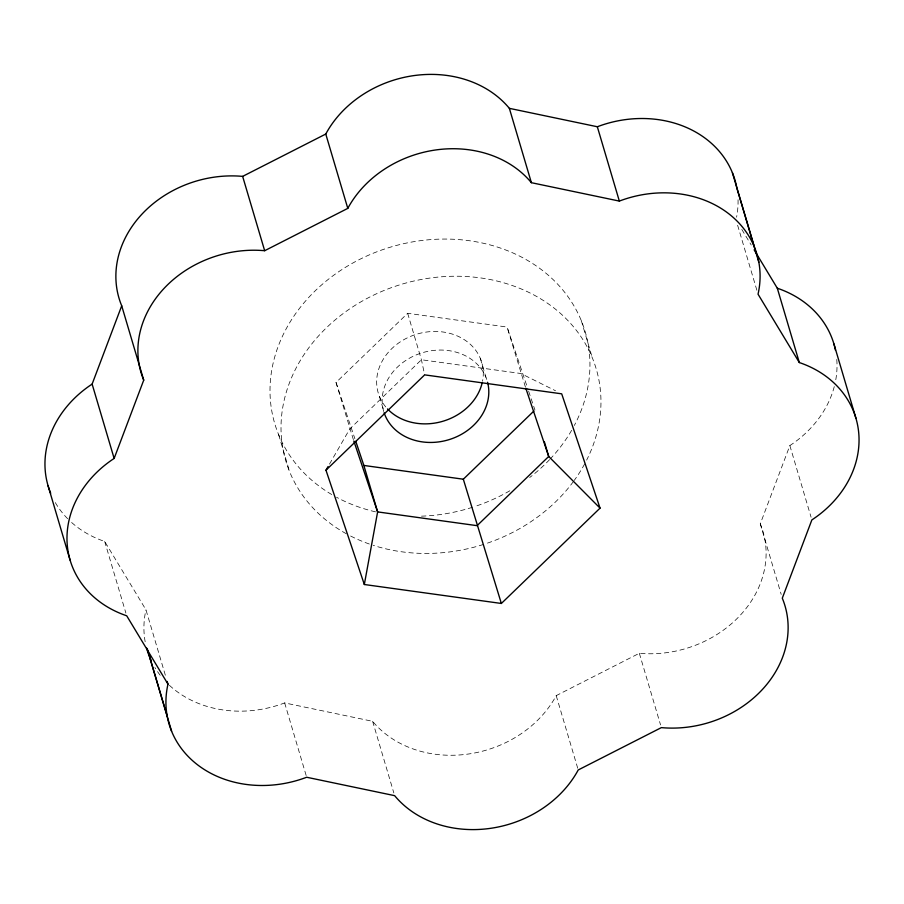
<?xml version="1.0" encoding="UTF-8"?>
<svg xmlns="http://www.w3.org/2000/svg" width="904" height="904" viewBox="0 0 904 904"><rect width="100%" height="100%" fill="white"/><g stroke="black" fill="none" stroke-linecap="round" stroke-linejoin="round"><path stroke-width="0.68" stroke-dasharray="4.52 3.39" d="M169.376 685.277A107.305 90.4 -16.5 0 0 284.658 702.916L372.617 721.313A107.305 90.4 -16.5 0 0 468.057 754.072A107.305 90.4 -16.5 0 0 556.209 695.628L639.331 653.287A107.305 90.4 -16.5 0 0 739.992 615.545A107.305 90.4 -16.5 0 0 760.275 523.857L789.859 445.57A107.305 90.4 -16.5 0 0 835.036 383.499M329.474 464.136L349.791 428.948L421.411 359.747L520.873 373.51L555.519 390.754M353.374 439.649L336.028 382.482L407.659 313.292L507.11 327.056L528.218 389.94M741.811 229.446L751.235 245.04M71.619 522.489A107.305 90.4 -16.5 0 0 104.683 541.451L145.962 609.816L165.579 676.034M528.659 391.285L534.942 410.009M525.371 386.889L507.11 327.056M336.028 382.482L354.876 438.689M737.619 225.254L757.236 291.483M789.859 445.57L811.08 517.201M760.275 523.857L781.203 594.414M581.317 320.683L592.335 357.86M639.331 653.287L660.553 724.918M480.431 358.673L485.934 377.262M556.209 695.628L577.837 768.615M407.659 313.292L421.411 359.747L424.665 374.866M379.533 396.664L383.861 411.263M372.617 721.313L393.839 792.944M278.635 434.643L289.653 471.809M284.658 702.916L306.275 775.903M104.683 541.451L125.893 613.081M738.048 199.795A107.305 90.4 -16.5 0 1 736.579 217.186M836.776 359.453A107.305 90.4 -16.5 0 1 835.319 382.166M331.734 494.533A161.884 136.38 -16.5 0 1 296.998 311.711A161.884 136.38 -16.5 0 1 509.133 251.335A161.884 136.38 -16.5 0 1 574.322 425.479M571.644 430.315A161.884 136.38 -16.5 0 1 550.559 458.611M549.609 459.605A161.884 136.38 -16.5 0 1 529.688 477.515M509.799 490.804A161.884 136.38 -16.5 0 1 473.888 506.816M472.543 507.257A161.884 136.38 -16.5 0 1 418.563 516.24M375.555 511.845A161.884 136.38 -16.5 0 1 336.537 497.245M385.726 406.913A53.957 45.46 -16.5 0 1 418.676 333.621A53.957 45.46 -16.5 0 1 482.589 380.946M160.211 675.277A107.305 90.4 -16.5 0 1 154.923 667.57M145.16 641.738A107.305 90.4 -16.5 0 1 145.962 609.816M383.725 411.512A53.957 45.46 -16.5 0 1 422.654 352.639A53.957 45.46 -16.5 0 1 487.245 380.991M346.322 533.744A161.884 136.38 -16.5 0 1 305.812 351.972A161.884 136.38 -16.5 0 1 517.043 287.269A161.884 136.38 -16.5 0 1 586.639 460.125M584.673 463.888A161.884 136.38 -16.5 0 1 574.255 480.397M573.418 481.538A161.884 136.38 -16.5 0 1 484.894 543.982M483.55 544.423A161.884 136.38 -16.5 0 1 373.216 545.327M369.318 544.016A161.884 136.38 -16.5 0 1 347.543 534.411M67.642 518.715A107.305 90.4 -16.5 0 1 54.104 500.421"/><path stroke-width="1.36" d="M364.323 584.504L325.971 470.204L424.665 374.866L561.7 393.828L600.041 508.127L501.358 603.465L364.323 584.504L377.623 511.901L363.86 465.447L355.781 441.355M50.703 493.245A107.305 90.4 -16.5 0 1 92.129 384.087L121.712 305.812A107.305 90.4 -16.5 0 1 141.984 214.112A107.305 90.4 -16.5 0 1 242.645 176.382L325.768 134.041A107.305 90.4 -16.5 0 1 413.93 75.597A107.305 90.4 -16.5 0 1 509.359 108.344L597.329 126.752A107.305 90.4 -16.5 0 1 736.828 187.93L758.84 262.262M167.974 684.147L126.696 615.782A107.305 90.4 -16.5 0 1 67.224 544.547A107.305 90.4 -16.5 0 1 114.141 458.43L143.725 380.143A107.305 90.4 -16.5 0 1 164.008 288.455A107.305 90.4 -16.5 0 1 264.669 250.713L347.791 208.372A107.305 90.4 -16.5 0 1 435.943 149.928A107.305 90.4 -16.5 0 1 531.382 182.687L619.342 201.083A107.305 90.4 -16.5 0 1 723.742 210.123A107.305 90.4 -16.5 0 1 758.038 294.184L799.317 362.549A107.305 90.4 -16.5 0 1 858.8 433.784A107.305 90.4 -16.5 0 1 811.871 519.913L782.288 598.188A107.305 90.4 -16.5 0 1 762.015 689.888A107.305 90.4 -16.5 0 1 661.355 727.618L578.232 769.959A107.305 90.4 -16.5 0 1 490.07 828.403A107.305 90.4 -16.5 0 1 394.641 795.656L306.671 777.248A107.305 90.4 -16.5 0 1 202.281 768.208A107.305 90.4 -16.5 0 1 167.974 684.147L167.172 681.446M325.971 470.204L328.073 466.566M363.86 465.447L463.323 479.21L533.936 410.992M600.041 508.127L548.705 456.475L525.812 388.234M754.128 249.832L777.304 288.218A107.305 90.4 -16.5 0 1 835.488 350.277M353.826 440.982L377.623 511.901L477.075 525.665L548.705 456.475L544.389 441.875M501.358 603.465L463.323 479.21M833.906 343.882L855.918 418.213M777.304 288.218L799.317 362.549M732.398 172.754L754.422 247.086M597.329 126.752L619.342 201.083M509.359 108.344L531.382 182.687M325.768 134.041L347.791 208.372M242.645 176.382L264.669 250.713M121.712 305.812L143.725 380.143M92.129 384.087L114.141 458.43M147.16 648.496L167.172 716.07M149.578 656.914L171.602 731.246M48.081 485.787L70.094 560.118M482.307 382.279A53.957 45.46 -16.5 0 1 442.045 421.501A53.957 45.46 -16.5 0 1 387.522 408.936M151.171 660.541A107.305 90.4 -16.5 0 1 146.617 648.168M487.595 382.268A53.957 45.46 -16.5 0 1 448.316 439.864A53.957 45.46 -16.5 0 1 384.121 412.778"/></g></svg>
